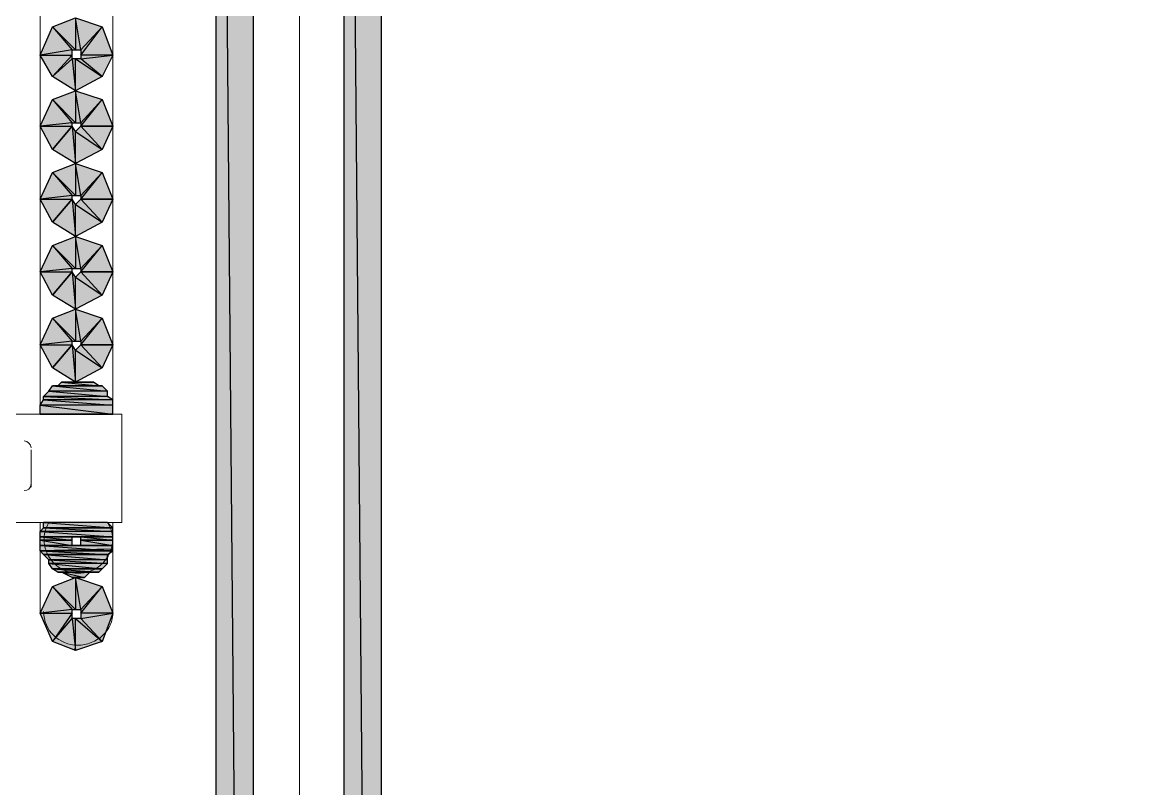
# Model space of a CAD drawing. Header units: millimetres. Extents: x 40 to 176, y -32 to 59.
# Drawn here: x 109.844 to 110.721, y -0.557 to 0.045 of the extents above; entities that cross this region are included whole.
import ezdxf

# ---------------------------------------------------------------- set-up
doc = ezdxf.new("R2010")
doc.units = ezdxf.units.MM
doc.layers.add('15 - Quadro de medição', color=6, linetype='Continuous')

msp = doc.modelspace()

# ---------------------------------------------------------------- hatches: boundary and pattern name
at = {"layer": '15 - Quadro de medição', "true_color": 0x000007}
h = msp.add_hatch(color=7, dxfattribs=at)
h.paths.add_polyline_path([(110.02542, 1.02481), (109.99609, 1.02481), (110.02542, -2.31903)])
h.paths.add_polyline_path([(109.99609, 1.02481), (110.02542, -2.31903), (109.99609, -2.31903)])
h = msp.add_hatch(color=7, dxfattribs=at)
h.paths.add_polyline_path([(110.12599, 1.02481), (110.09666, 1.02481), (110.12599, -2.31903)])
h.paths.add_polyline_path([(110.09666, 1.02481), (110.12599, -2.31903), (110.09666, -2.31903)])
h = msp.add_hatch(color=7, dxfattribs=at)
h.paths.add_polyline_path([(109.9067, 0.00238), (109.88994, 0.01635), (109.91508, 0.01914)])
h.paths.add_polyline_path([(109.88994, 0.01635), (109.91508, 0.01914), (109.88994, 0.01914)])
h.paths.add_polyline_path([(109.91508, 0.01914), (109.88994, 0.01914), (109.9067, 0.04149)])
h.paths.add_polyline_path([(109.88994, 0.01914), (109.9067, 0.04149), (109.88994, 0.02333)])
h.paths.add_polyline_path([(109.9067, 0.04149), (109.88994, 0.02333), (109.88575, 0.04847)])
h.paths.add_polyline_path([(109.88994, 0.02333), (109.88575, 0.04847), (109.88575, 0.02333)])
h.paths.add_polyline_path([(109.88575, 0.04847), (109.88575, 0.02333), (109.86759, 0.04149)])
h.paths.add_polyline_path([(109.88575, 0.02333), (109.86759, 0.04149), (109.88295, 0.02333)])
h.paths.add_polyline_path([(109.86759, 0.04149), (109.88295, 0.02333), (109.85781, 0.01914)])
h.paths.add_polyline_path([(109.88295, 0.02333), (109.85781, 0.01914), (109.88295, 0.01914)])
h.paths.add_polyline_path([(109.85781, 0.01914), (109.88295, 0.01914), (109.86759, 0.00238)])
h.paths.add_polyline_path([(109.88295, 0.01914), (109.86759, 0.00238), (109.88295, 0.01635)])
h.paths.add_polyline_path([(109.86759, 0.00238), (109.88295, 0.01635), (109.88575, -0.00879)])
h.paths.add_polyline_path([(109.88295, 0.01635), (109.88575, -0.00879), (109.88575, 0.01635)])
h.paths.add_polyline_path([(109.88575, -0.00879), (109.88575, 0.01635), (109.9067, 0.00238)])
h.paths.add_polyline_path([(109.88575, 0.01635), (109.9067, 0.00238), (109.88994, 0.01635)])
h = msp.add_hatch(color=7, dxfattribs=at)
h.paths.add_polyline_path([(109.91508, -0.03673), (109.88994, -0.03673), (109.9067, -0.01578)])
h.paths.add_polyline_path([(109.88994, -0.03673), (109.9067, -0.01578), (109.88994, -0.03393)])
h.paths.add_polyline_path([(109.9067, -0.01578), (109.88994, -0.03393), (109.88575, -0.00879)])
h.paths.add_polyline_path([(109.88994, -0.03393), (109.88575, -0.00879), (109.88575, -0.03393)])
h.paths.add_polyline_path([(109.88575, -0.00879), (109.88575, -0.03393), (109.86759, -0.01578)])
h.paths.add_polyline_path([(109.88575, -0.03393), (109.86759, -0.01578), (109.88295, -0.03393)])
h.paths.add_polyline_path([(109.86759, -0.01578), (109.88295, -0.03393), (109.85781, -0.03673)])
h.paths.add_polyline_path([(109.88295, -0.03393), (109.85781, -0.03673), (109.88295, -0.03673)])
h.paths.add_polyline_path([(109.85781, -0.03673), (109.88295, -0.03673), (109.86759, -0.05489)])
h = msp.add_hatch(color=7, dxfattribs=at)
h.paths.add_polyline_path([(109.86759, -0.05489), (109.88295, -0.03673), (109.88575, -0.06606)])
h.paths.add_polyline_path([(109.88295, -0.03673), (109.88575, -0.06606), (109.88575, -0.04092)])
h.paths.add_polyline_path([(109.88575, -0.06606), (109.88575, -0.04092), (109.9067, -0.05489)])
h.paths.add_polyline_path([(109.88575, -0.04092), (109.9067, -0.05489), (109.88994, -0.03673)])
h.paths.add_polyline_path([(109.9067, -0.05489), (109.88994, -0.03673), (109.91508, -0.03673)])
h = msp.add_hatch(color=7, dxfattribs=at)
h.paths.add_polyline_path([(109.91508, -0.09399), (109.88994, -0.09399), (109.9067, -0.07304)])
h.paths.add_polyline_path([(109.88994, -0.09399), (109.9067, -0.07304), (109.88994, -0.0912)])
h.paths.add_polyline_path([(109.9067, -0.07304), (109.88994, -0.0912), (109.88575, -0.06606)])
h.paths.add_polyline_path([(109.88994, -0.0912), (109.88575, -0.06606), (109.88575, -0.0912)])
h.paths.add_polyline_path([(109.88575, -0.06606), (109.88575, -0.0912), (109.86759, -0.07304)])
h.paths.add_polyline_path([(109.88575, -0.0912), (109.86759, -0.07304), (109.88295, -0.0912)])
h.paths.add_polyline_path([(109.86759, -0.07304), (109.88295, -0.0912), (109.85781, -0.09399)])
h.paths.add_polyline_path([(109.88295, -0.0912), (109.85781, -0.09399), (109.88295, -0.09399)])
h.paths.add_polyline_path([(109.85781, -0.09399), (109.88295, -0.09399), (109.86759, -0.11215)])
h = msp.add_hatch(color=7, dxfattribs=at)
h.paths.add_polyline_path([(109.86759, -0.11215), (109.88295, -0.09399), (109.88575, -0.12333)])
h.paths.add_polyline_path([(109.88295, -0.09399), (109.88575, -0.12333), (109.88575, -0.09819)])
h.paths.add_polyline_path([(109.88575, -0.12333), (109.88575, -0.09819), (109.9067, -0.11215)])
h.paths.add_polyline_path([(109.88575, -0.09819), (109.9067, -0.11215), (109.88994, -0.09399)])
h.paths.add_polyline_path([(109.9067, -0.11215), (109.88994, -0.09399), (109.91508, -0.09399)])
h = msp.add_hatch(color=7, dxfattribs=at)
h.paths.add_polyline_path([(109.91508, -0.15126), (109.88994, -0.15126), (109.9067, -0.13031)])
h.paths.add_polyline_path([(109.88994, -0.15126), (109.9067, -0.13031), (109.88994, -0.14847)])
h.paths.add_polyline_path([(109.9067, -0.13031), (109.88994, -0.14847), (109.88575, -0.12333)])
h.paths.add_polyline_path([(109.88994, -0.14847), (109.88575, -0.12333), (109.88575, -0.14847)])
h.paths.add_polyline_path([(109.88575, -0.12333), (109.88575, -0.14847), (109.86759, -0.13031)])
h.paths.add_polyline_path([(109.88575, -0.14847), (109.86759, -0.13031), (109.88295, -0.14847)])
h.paths.add_polyline_path([(109.86759, -0.13031), (109.88295, -0.14847), (109.85781, -0.15126)])
h.paths.add_polyline_path([(109.88295, -0.14847), (109.85781, -0.15126), (109.88295, -0.15126)])
h.paths.add_polyline_path([(109.85781, -0.15126), (109.88295, -0.15126), (109.86759, -0.16942)])
h = msp.add_hatch(color=7, dxfattribs=at)
h.paths.add_polyline_path([(109.86759, -0.16942), (109.88295, -0.15126), (109.88575, -0.18059)])
h.paths.add_polyline_path([(109.88295, -0.15126), (109.88575, -0.18059), (109.88575, -0.15545)])
h.paths.add_polyline_path([(109.88575, -0.18059), (109.88575, -0.15545), (109.9067, -0.16942)])
h.paths.add_polyline_path([(109.88575, -0.15545), (109.9067, -0.16942), (109.88994, -0.15126)])
h.paths.add_polyline_path([(109.9067, -0.16942), (109.88994, -0.15126), (109.91508, -0.15126)])
h = msp.add_hatch(color=7, dxfattribs=at)
h.paths.add_polyline_path([(109.91508, -0.20853), (109.88994, -0.20853), (109.9067, -0.18758)])
h.paths.add_polyline_path([(109.88994, -0.20853), (109.9067, -0.18758), (109.88994, -0.20574)])
h.paths.add_polyline_path([(109.9067, -0.18758), (109.88994, -0.20574), (109.88575, -0.18059)])
h.paths.add_polyline_path([(109.88994, -0.20574), (109.88575, -0.18059), (109.88575, -0.20574)])
h.paths.add_polyline_path([(109.88575, -0.18059), (109.88575, -0.20574), (109.86759, -0.18758)])
h.paths.add_polyline_path([(109.88575, -0.20574), (109.86759, -0.18758), (109.88295, -0.20574)])
h.paths.add_polyline_path([(109.86759, -0.18758), (109.88295, -0.20574), (109.85781, -0.20853)])
h.paths.add_polyline_path([(109.88295, -0.20574), (109.85781, -0.20853), (109.88295, -0.20853)])
h.paths.add_polyline_path([(109.85781, -0.20853), (109.88295, -0.20853), (109.86759, -0.22669)])
h = msp.add_hatch(color=7, dxfattribs=at)
h.paths.add_polyline_path([(109.86759, -0.22669), (109.88295, -0.20853), (109.88575, -0.23786)])
h.paths.add_polyline_path([(109.88295, -0.20853), (109.88575, -0.23786), (109.88575, -0.21272)])
h.paths.add_polyline_path([(109.88575, -0.23786), (109.88575, -0.21272), (109.9067, -0.22669)])
h.paths.add_polyline_path([(109.88575, -0.21272), (109.9067, -0.22669), (109.88994, -0.20853)])
h.paths.add_polyline_path([(109.9067, -0.22669), (109.88994, -0.20853), (109.91508, -0.20853)])
h = msp.add_hatch(color=7, dxfattribs=at)
h.paths.add_polyline_path([(109.91089, -0.24484), (109.86479, -0.24484), (109.91089, -0.24903)])
h.paths.add_polyline_path([(109.86479, -0.24484), (109.91089, -0.24903), (109.8606, -0.24903)])
h = msp.add_hatch(color=7, dxfattribs=at)
h.paths.add_polyline_path([(109.9067, -0.24065), (109.86759, -0.24065), (109.91089, -0.24484)])
h.paths.add_polyline_path([(109.86759, -0.24065), (109.91089, -0.24484), (109.86479, -0.24484)])
h = msp.add_hatch(color=7, dxfattribs=at)
h.paths.add_polyline_path([(109.89971, -0.23786), (109.87457, -0.23786), (109.9039, -0.24065)])
h.paths.add_polyline_path([(109.87457, -0.23786), (109.9039, -0.24065), (109.87178, -0.24065)])
h = msp.add_hatch(color=7, dxfattribs=at)
h.paths.add_polyline_path([(109.91508, -0.25183), (109.8606, -0.25183), (109.91508, -0.25602)])
h.paths.add_polyline_path([(109.8606, -0.25183), (109.91508, -0.25602), (109.85781, -0.25602)])
h = msp.add_hatch(color=7, dxfattribs=at)
h.paths.add_polyline_path([(109.91089, -0.24903), (109.8606, -0.24903), (109.91508, -0.25183)])
h.paths.add_polyline_path([(109.8606, -0.24903), (109.91508, -0.25183), (109.8606, -0.25183)])
h = msp.add_hatch(color=7, dxfattribs=at)
h.paths.add_polyline_path([(109.91508, -0.25602), (109.85781, -0.25602), (109.91508, -0.263)])
h.paths.add_polyline_path([(109.85781, -0.25602), (109.91508, -0.263), (109.85781, -0.263)])
h.paths.add_polyline_path([(109.91508, -0.263), (109.85781, -0.263)])
h.paths.add_polyline_path([(109.85781, -0.263), (109.91508, -0.263), (109.91368, -0.263)])
h = msp.add_hatch(color=7, dxfattribs=at)
h.paths.add_polyline_path([(109.91089, -0.3482), (109.8606, -0.3482), (109.91508, -0.3524)])
h.paths.add_polyline_path([(109.8606, -0.3482), (109.91508, -0.3524), (109.8606, -0.3524)])
h.paths.add_polyline_path([(109.91508, -0.3524), (109.8606, -0.3524)])
h.paths.add_polyline_path([(109.8606, -0.3524), (109.91508, -0.3524), (109.91368, -0.3524)])
h = msp.add_hatch(color=7, dxfattribs=at)
h.paths.add_polyline_path([(109.91508, -0.3524), (109.8606, -0.3524), (109.91508, -0.35519)])
h.paths.add_polyline_path([(109.8606, -0.3524), (109.91508, -0.35519), (109.85781, -0.35519)])
h = msp.add_hatch(color=7, dxfattribs=at)
h.paths.add_polyline_path([(109.91508, -0.35519), (109.85781, -0.35519), (109.91508, -0.35938)])
h.paths.add_polyline_path([(109.85781, -0.35519), (109.91508, -0.35938), (109.85781, -0.35938)])
h.paths.add_polyline_path([(109.91508, -0.35938), (109.85781, -0.35938)])
h.paths.add_polyline_path([(109.85781, -0.35938), (109.91508, -0.35938), (109.91368, -0.35938)])
h.paths.add_polyline_path([(109.91508, -0.35938), (109.91368, -0.35938), (109.88575, -0.35938)])
h.paths.add_polyline_path([(109.91508, -0.35938), (109.88575, -0.35938)])
h = msp.add_hatch(color=7, dxfattribs=at)
h.paths.add_polyline_path([(109.88295, -0.35938), (109.88156, -0.35938), (109.85781, -0.35938)])
h.paths.add_polyline_path([(109.88295, -0.35938), (109.85781, -0.35938), (109.88575, -0.35938)])
h = msp.add_hatch(color=7, dxfattribs=at)
h.paths.add_polyline_path([(109.85781, -0.35938), (109.88295, -0.35938), (109.88156, -0.35938)])
h.paths.add_polyline_path([(109.88295, -0.35938), (109.88156, -0.35938), (109.85781, -0.35938)])
h = msp.add_hatch(color=7, dxfattribs=at)
h.paths.add_polyline_path([(109.88295, -0.35938), (109.85781, -0.35938), (109.88295, -0.36217)])
h.paths.add_polyline_path([(109.85781, -0.35938), (109.88295, -0.36217), (109.85781, -0.36217)])
h = msp.add_hatch(color=7, dxfattribs=at)
h.paths.add_polyline_path([(109.88994, -0.35938), (109.91508, -0.35938), (109.91368, -0.35938)])
h.paths.add_polyline_path([(109.91508, -0.35938), (109.91368, -0.35938), (109.88994, -0.35938)])
h = msp.add_hatch(color=7, dxfattribs=at)
h.paths.add_polyline_path([(109.88994, -0.35938), (109.91508, -0.35938), (109.91368, -0.35938)])
h.paths.add_polyline_path([(109.91508, -0.35938), (109.91368, -0.35938), (109.88994, -0.35938)])
h = msp.add_hatch(color=7, dxfattribs=at)
h.paths.add_polyline_path([(109.88994, -0.35938), (109.91508, -0.35938), (109.91368, -0.35938)])
h.paths.add_polyline_path([(109.91508, -0.35938), (109.91368, -0.35938), (109.88994, -0.35938)])
h = msp.add_hatch(color=7, dxfattribs=at)
h.paths.add_polyline_path([(109.91508, -0.35938), (109.88994, -0.35938), (109.91508, -0.36217)])
h.paths.add_polyline_path([(109.88994, -0.35938), (109.91508, -0.36217), (109.88994, -0.36217)])
h = msp.add_hatch(color=7, dxfattribs=at)
h.paths.add_polyline_path([(109.85781, -0.36217), (109.88295, -0.36217), (109.88156, -0.36217)])
h.paths.add_polyline_path([(109.88295, -0.36217), (109.88156, -0.36217), (109.85781, -0.36217)])
h = msp.add_hatch(color=7, dxfattribs=at)
h.paths.add_polyline_path([(109.85781, -0.36217), (109.88295, -0.36217), (109.88156, -0.36217)])
h.paths.add_polyline_path([(109.88295, -0.36217), (109.88156, -0.36217), (109.85781, -0.36217)])
h = msp.add_hatch(color=7, dxfattribs=at)
h.paths.add_polyline_path([(109.85781, -0.36217), (109.88295, -0.36217), (109.88156, -0.36217)])
h.paths.add_polyline_path([(109.88295, -0.36217), (109.88156, -0.36217), (109.85781, -0.36217)])
h = msp.add_hatch(color=7, dxfattribs=at)
h.paths.add_polyline_path([(109.85781, -0.36217), (109.88295, -0.36217), (109.88156, -0.36217)])
h.paths.add_polyline_path([(109.88295, -0.36217), (109.88156, -0.36217), (109.85781, -0.36217)])
h.paths.add_polyline_path([(109.88295, -0.36217), (109.85781, -0.36217)])
h.paths.add_polyline_path([(109.85781, -0.36217), (109.88295, -0.36217), (109.88156, -0.36217)])
h = msp.add_hatch(color=7, dxfattribs=at)
h.paths.add_polyline_path([(109.85781, -0.36217), (109.88295, -0.36217), (109.88156, -0.36217)])
h.paths.add_polyline_path([(109.88295, -0.36217), (109.88156, -0.36217), (109.85781, -0.36217)])
h = msp.add_hatch(color=7, dxfattribs=at)
h.paths.add_polyline_path([(109.88295, -0.36217), (109.85781, -0.36217), (109.88295, -0.36636)])
h.paths.add_polyline_path([(109.85781, -0.36217), (109.88295, -0.36636), (109.85781, -0.36636)])
h = msp.add_hatch(color=7, dxfattribs=at)
h.paths.add_polyline_path([(109.88575, -0.36636), (109.85781, -0.36636)])
h.paths.add_polyline_path([(109.88575, -0.36636), (109.85781, -0.36636), (109.88295, -0.36636)])
h = msp.add_hatch(color=7, dxfattribs=at)
h.paths.add_polyline_path([(109.91508, -0.36636), (109.85781, -0.36636), (109.91508, -0.37055)])
h.paths.add_polyline_path([(109.85781, -0.36636), (109.91508, -0.37055), (109.85781, -0.37055)])
h.paths.add_polyline_path([(109.91508, -0.37055), (109.85781, -0.37055)])
h.paths.add_polyline_path([(109.85781, -0.37055), (109.91508, -0.37055), (109.91368, -0.36916)])
h = msp.add_hatch(color=7, dxfattribs=at)
h.paths.add_polyline_path([(109.88575, -0.36636), (109.91508, -0.36636), (109.91368, -0.36636)])
h.paths.add_polyline_path([(109.91508, -0.36636), (109.91368, -0.36636), (109.88575, -0.36636)])
h = msp.add_hatch(color=7, dxfattribs=at)
h.paths.add_polyline_path([(109.88994, -0.36217), (109.91508, -0.36217), (109.91368, -0.36217)])
h.paths.add_polyline_path([(109.91508, -0.36217), (109.91368, -0.36217), (109.88994, -0.36217)])
h.paths.add_polyline_path([(109.91508, -0.36217), (109.88994, -0.36217)])
h.paths.add_polyline_path([(109.88994, -0.36217), (109.91508, -0.36217), (109.91368, -0.36217)])
h = msp.add_hatch(color=7, dxfattribs=at)
h.paths.add_polyline_path([(109.88994, -0.36217), (109.91508, -0.36217), (109.91368, -0.36217)])
h.paths.add_polyline_path([(109.91508, -0.36217), (109.91368, -0.36217), (109.88994, -0.36217)])
h = msp.add_hatch(color=7, dxfattribs=at)
h.paths.add_polyline_path([(109.88994, -0.36217), (109.91508, -0.36217), (109.91368, -0.36217)])
h.paths.add_polyline_path([(109.91508, -0.36217), (109.91368, -0.36217), (109.88994, -0.36217)])
h = msp.add_hatch(color=7, dxfattribs=at)
h.paths.add_polyline_path([(109.88994, -0.36217), (109.91508, -0.36217), (109.91368, -0.36217)])
h.paths.add_polyline_path([(109.91508, -0.36217), (109.91368, -0.36217), (109.88994, -0.36217)])
h.paths.add_polyline_path([(109.91508, -0.36217), (109.88994, -0.36217)])
h.paths.add_polyline_path([(109.88994, -0.36217), (109.91508, -0.36217), (109.91368, -0.36217)])
h = msp.add_hatch(color=7, dxfattribs=at)
h.paths.add_polyline_path([(109.88994, -0.36217), (109.91508, -0.36217), (109.91368, -0.36217)])
h.paths.add_polyline_path([(109.91508, -0.36217), (109.91368, -0.36217), (109.88994, -0.36217)])
h = msp.add_hatch(color=7, dxfattribs=at)
h.paths.add_polyline_path([(109.91508, -0.36217), (109.88994, -0.36217), (109.91508, -0.36636)])
h.paths.add_polyline_path([(109.88994, -0.36217), (109.91508, -0.36636), (109.88994, -0.36636)])
h = msp.add_hatch(color=7, dxfattribs=at)
h.paths.add_polyline_path([(109.88994, -0.36636), (109.91508, -0.36636), (109.91368, -0.36636)])
h.paths.add_polyline_path([(109.91508, -0.36636), (109.91368, -0.36636), (109.88994, -0.36636)])
h = msp.add_hatch(color=7, dxfattribs=at)
h.paths.add_polyline_path([(109.88994, -0.36636), (109.91508, -0.36636), (109.91368, -0.36636)])
h.paths.add_polyline_path([(109.91508, -0.36636), (109.91368, -0.36636), (109.88994, -0.36636)])
h = msp.add_hatch(color=7, dxfattribs=at)
h.paths.add_polyline_path([(109.91508, -0.37055), (109.85781, -0.37055), (109.91089, -0.37335)])
h.paths.add_polyline_path([(109.85781, -0.37055), (109.91089, -0.37335), (109.8606, -0.37335)])
h.paths.add_polyline_path([(109.91089, -0.37335), (109.8606, -0.37335)])
h.paths.add_polyline_path([(109.8606, -0.37335), (109.91089, -0.37335)])
h = msp.add_hatch(color=7, dxfattribs=at)
h.paths.add_polyline_path([(109.91089, -0.37335), (109.8606, -0.37335), (109.91089, -0.37754)])
h.paths.add_polyline_path([(109.8606, -0.37335), (109.91089, -0.37754), (109.86479, -0.37754)])
h = msp.add_hatch(color=7, dxfattribs=at)
h.paths.add_polyline_path([(109.91089, -0.37754), (109.86479, -0.37754), (109.91089, -0.38033)])
h.paths.add_polyline_path([(109.86479, -0.37754), (109.91089, -0.38033), (109.86479, -0.38033)])
h = msp.add_hatch(color=7, dxfattribs=at)
h.paths.add_polyline_path([(109.91089, -0.38033), (109.86479, -0.38033), (109.9067, -0.38452)])
h.paths.add_polyline_path([(109.86479, -0.38033), (109.9067, -0.38452), (109.86759, -0.38452)])
h.paths.add_polyline_path([(109.9067, -0.38452), (109.86759, -0.38452)])
h.paths.add_polyline_path([(109.86759, -0.38452), (109.9067, -0.38452)])
h = msp.add_hatch(color=7, dxfattribs=at)
h.paths.add_polyline_path([(109.9067, -0.38452), (109.86759, -0.38452), (109.9039, -0.38731)])
h.paths.add_polyline_path([(109.86759, -0.38452), (109.9039, -0.38731), (109.87178, -0.38731)])
h = msp.add_hatch(color=7, dxfattribs=at)
h.paths.add_polyline_path([(109.9067, -0.44179), (109.88994, -0.42363), (109.91508, -0.41944)])
h.paths.add_polyline_path([(109.88994, -0.42363), (109.91508, -0.41944), (109.88994, -0.41944)])
h.paths.add_polyline_path([(109.91508, -0.41944), (109.88994, -0.41944), (109.9067, -0.39849)])
h.paths.add_polyline_path([(109.88994, -0.41944), (109.9067, -0.39849), (109.88994, -0.41665)])
h.paths.add_polyline_path([(109.9067, -0.39849), (109.88994, -0.41665), (109.88575, -0.3915)])
h.paths.add_polyline_path([(109.88994, -0.41665), (109.88575, -0.3915), (109.88575, -0.41665)])
h.paths.add_polyline_path([(109.88575, -0.3915), (109.88575, -0.41665), (109.86759, -0.39849)])
h.paths.add_polyline_path([(109.88575, -0.41665), (109.86759, -0.39849), (109.88295, -0.41665)])
h.paths.add_polyline_path([(109.86759, -0.39849), (109.88295, -0.41665), (109.85781, -0.41944)])
h.paths.add_polyline_path([(109.88295, -0.41665), (109.85781, -0.41944), (109.88295, -0.41944)])
h.paths.add_polyline_path([(109.85781, -0.41944), (109.88295, -0.41944), (109.86759, -0.44179)])
h.paths.add_polyline_path([(109.88295, -0.41944), (109.86759, -0.44179), (109.88295, -0.42363)])
h.paths.add_polyline_path([(109.86759, -0.44179), (109.88295, -0.42363), (109.88575, -0.44877)])
h.paths.add_polyline_path([(109.88295, -0.42363), (109.88575, -0.44877), (109.88575, -0.42363)])
h.paths.add_polyline_path([(109.88575, -0.44877), (109.88575, -0.42363), (109.9067, -0.44179)])
h.paths.add_polyline_path([(109.88575, -0.42363), (109.9067, -0.44179), (109.88994, -0.42363)])
h = msp.add_hatch(color=7, dxfattribs=at)
h.paths.add_polyline_path([(109.89971, -0.38731), (109.87178, -0.38731)])
h.paths.add_polyline_path([(109.89971, -0.38731), (109.87178, -0.38731), (109.9039, -0.38731)])
h = msp.add_hatch(color=7, dxfattribs=at)
h.paths.add_polyline_path([(109.89971, -0.38731), (109.87178, -0.38731), (109.89692, -0.38731)])
h.paths.add_polyline_path([(109.87178, -0.38731), (109.89692, -0.38731), (109.87457, -0.38731)])
h.paths.add_polyline_path([(109.89692, -0.38731), (109.87457, -0.38731)])
h.paths.add_polyline_path([(109.87457, -0.38731), (109.89692, -0.38731)])
h = msp.add_hatch(color=7, dxfattribs=at)
h.paths.add_polyline_path([(109.89692, -0.38731), (109.87457, -0.38731), (109.89273, -0.3915)])
h.paths.add_polyline_path([(109.87457, -0.38731), (109.89273, -0.3915), (109.88295, -0.3915)])
h.paths.add_polyline_path([(109.89273, -0.3915), (109.88295, -0.3915), (109.88575, -0.3915)])

# ---------------------------------------------------------------- linework, layer by layer
at = {"layer": '15 - Quadro de medição', "color": 7, "linetype": 'Continuous', "lineweight": 20, "true_color": 0x000007}
for points in [[(108.20824, 1.38517), (110.06174, 1.38517), (110.06174, -2.31903), (108.20824, -2.31903)], [(110.06174, 1.38517), (111.91384, 1.38517), (111.91384, -2.31903), (110.06174, -2.31903)]]:
    msp.add_lwpolyline(points, close=True, dxfattribs=at)
for points in [[(108.28087, 1.24689), (109.99609, 1.24689), (109.99609, -2.31903), (108.27389, -2.31903), (108.27249, -2.31763), (108.20824, -2.31903)], [(110.06174, 1.16029), (110.06174, -2.31903), (108.20824, -2.31903), (108.20824, 1.16029)], [(109.99609, -2.31903), (110.02542, -2.31903), (110.02542, 1.02481)], [(110.12599, -2.31903), (110.09666, -2.31903), (110.09666, 1.02481)], [(109.85781, 0.64489), (109.85781, -0.263), (109.85781, -0.263)], [(109.91508, -0.263), (109.91508, 0.64489), (109.91508, 0.64489)], [(109.70696, -0.263), (109.92206, -0.263), (109.92206, -0.3482), (109.70696, -0.3482)], [(109.85083, -0.32027), (109.85083, -0.29094), (109.85083, -0.29094)], [(109.85781, -0.3482), (109.85781, -0.41944), (109.85781, -0.41944)], [(109.91508, -0.41944), (109.91508, -0.3482), (109.91508, -0.3482)], [(109.88575, -0.44877), (109.88435, -0.44737), (109.88435, -0.44737)]]:
    msp.add_lwpolyline(points, dxfattribs=at)
at = {"layer": '15 - Quadro de medição', "color": 7, "linetype": 'Continuous', "lineweight": -2, "true_color": 0x000007}
for points in [[(110.02542, 1.02481), (109.99609, 1.02481), (110.02542, -2.31903)], [(109.99609, 1.02481), (110.02542, -2.31903), (109.99609, -2.31903)], [(110.12599, 1.02481), (110.09666, 1.02481), (110.12599, -2.31903)], [(110.09666, 1.02481), (110.12599, -2.31903), (110.09666, -2.31903)], [(109.88575, 0.04847), (109.88575, 0.02333), (109.86759, 0.04149)], [(109.9067, 0.04149), (109.88994, 0.02333), (109.88575, 0.04847)], [(109.88994, 0.02333), (109.88575, 0.04847), (109.88575, 0.02333)], [(109.86759, 0.04149), (109.88295, 0.02333), (109.85781, 0.01914)], [(109.88575, 0.02333), (109.86759, 0.04149), (109.88295, 0.02333)], [(109.91508, 0.01914), (109.88994, 0.01914), (109.9067, 0.04149)], [(109.88994, 0.01914), (109.9067, 0.04149), (109.88994, 0.02333)], [(109.88295, 0.02333), (109.85781, 0.01914), (109.88295, 0.01914)], [(109.85781, 0.01914), (109.88295, 0.01914), (109.86759, 0.00238)], [(109.88295, 0.01914), (109.86759, 0.00238), (109.88295, 0.01635)], [(109.9067, 0.00238), (109.88994, 0.01635), (109.91508, 0.01914)], [(109.88994, 0.01635), (109.91508, 0.01914), (109.88994, 0.01914)], [(109.86759, 0.00238), (109.88295, 0.01635), (109.88575, -0.00879)], [(109.88295, 0.01635), (109.88575, -0.00879), (109.88575, 0.01635)], [(109.88575, -0.00879), (109.88575, 0.01635), (109.9067, 0.00238)], [(109.88575, 0.01635), (109.9067, 0.00238), (109.88994, 0.01635)], [(109.86759, -0.01578), (109.88295, -0.03393), (109.85781, -0.03673)], [(109.88575, -0.00879), (109.88575, -0.03393), (109.86759, -0.01578)], [(109.88575, -0.03393), (109.86759, -0.01578), (109.88295, -0.03393)], [(109.9067, -0.01578), (109.88994, -0.03393), (109.88575, -0.00879)], [(109.88994, -0.03393), (109.88575, -0.00879), (109.88575, -0.03393)], [(109.91508, -0.03673), (109.88994, -0.03673), (109.9067, -0.01578)], [(109.88994, -0.03673), (109.9067, -0.01578), (109.88994, -0.03393)], [(109.88295, -0.03393), (109.85781, -0.03673), (109.88295, -0.03673)], [(109.85781, -0.03673), (109.88295, -0.03673), (109.86759, -0.05489)], [(109.86759, -0.05489), (109.88295, -0.03673), (109.88575, -0.06606)], [(109.88295, -0.03673), (109.88575, -0.06606), (109.88575, -0.04092)], [(109.88575, -0.04092), (109.9067, -0.05489), (109.88994, -0.03673)], [(109.88575, -0.06606), (109.88575, -0.04092), (109.9067, -0.05489)], [(109.9067, -0.05489), (109.88994, -0.03673), (109.91508, -0.03673)], [(109.88575, -0.06606), (109.88575, -0.0912), (109.86759, -0.07304)], [(109.9067, -0.07304), (109.88994, -0.0912), (109.88575, -0.06606)], [(109.88994, -0.0912), (109.88575, -0.06606), (109.88575, -0.0912)], [(109.86759, -0.07304), (109.88295, -0.0912), (109.85781, -0.09399)], [(109.88575, -0.0912), (109.86759, -0.07304), (109.88295, -0.0912)], [(109.91508, -0.09399), (109.88994, -0.09399), (109.9067, -0.07304)], [(109.88994, -0.09399), (109.9067, -0.07304), (109.88994, -0.0912)], [(109.88295, -0.0912), (109.85781, -0.09399), (109.88295, -0.09399)], [(109.85781, -0.09399), (109.88295, -0.09399), (109.86759, -0.11215)], [(109.86759, -0.11215), (109.88295, -0.09399), (109.88575, -0.12333)], [(109.88295, -0.09399), (109.88575, -0.12333), (109.88575, -0.09819)], [(109.88575, -0.09819), (109.9067, -0.11215), (109.88994, -0.09399)], [(109.9067, -0.11215), (109.88994, -0.09399), (109.91508, -0.09399)], [(109.88575, -0.12333), (109.88575, -0.09819), (109.9067, -0.11215)], [(109.86759, -0.13031), (109.88295, -0.14847), (109.85781, -0.15126)], [(109.88575, -0.12333), (109.88575, -0.14847), (109.86759, -0.13031)], [(109.88575, -0.14847), (109.86759, -0.13031), (109.88295, -0.14847)], [(109.9067, -0.13031), (109.88994, -0.14847), (109.88575, -0.12333)], [(109.88994, -0.14847), (109.88575, -0.12333), (109.88575, -0.14847)], [(109.91508, -0.15126), (109.88994, -0.15126), (109.9067, -0.13031)], [(109.88994, -0.15126), (109.9067, -0.13031), (109.88994, -0.14847)], [(109.88295, -0.14847), (109.85781, -0.15126), (109.88295, -0.15126)], [(109.85781, -0.15126), (109.88295, -0.15126), (109.86759, -0.16942)], [(109.86759, -0.16942), (109.88295, -0.15126), (109.88575, -0.18059)], [(109.88295, -0.15126), (109.88575, -0.18059), (109.88575, -0.15545)], [(109.88575, -0.15545), (109.9067, -0.16942), (109.88994, -0.15126)], [(109.88575, -0.18059), (109.88575, -0.15545), (109.9067, -0.16942)], [(109.9067, -0.16942), (109.88994, -0.15126), (109.91508, -0.15126)], [(109.88575, -0.18059), (109.88575, -0.20574), (109.86759, -0.18758)], [(109.9067, -0.18758), (109.88994, -0.20574), (109.88575, -0.18059)], [(109.88994, -0.20574), (109.88575, -0.18059), (109.88575, -0.20574)], [(109.86759, -0.18758), (109.88295, -0.20574), (109.85781, -0.20853)], [(109.88575, -0.20574), (109.86759, -0.18758), (109.88295, -0.20574)], [(109.91508, -0.20853), (109.88994, -0.20853), (109.9067, -0.18758)], [(109.88994, -0.20853), (109.9067, -0.18758), (109.88994, -0.20574)], [(109.88295, -0.20574), (109.85781, -0.20853), (109.88295, -0.20853)], [(109.85781, -0.20853), (109.88295, -0.20853), (109.86759, -0.22669)], [(109.86759, -0.22669), (109.88295, -0.20853), (109.88575, -0.23786)], [(109.88295, -0.20853), (109.88575, -0.23786), (109.88575, -0.21272)], [(109.88575, -0.21272), (109.9067, -0.22669), (109.88994, -0.20853)], [(109.9067, -0.22669), (109.88994, -0.20853), (109.91508, -0.20853)], [(109.88575, -0.23786), (109.88575, -0.21272), (109.9067, -0.22669)], [(109.86479, -0.24484), (109.91089, -0.24903), (109.8606, -0.24903)], [(109.86759, -0.24065), (109.91089, -0.24484), (109.86479, -0.24484)], [(109.91089, -0.24484), (109.86479, -0.24484), (109.91089, -0.24903)], [(109.87178, -0.24065), (109.9067, -0.24065), (109.86759, -0.24065)], [(109.9067, -0.24065), (109.86759, -0.24065), (109.91089, -0.24484)], [(109.87457, -0.23786), (109.9039, -0.24065), (109.87178, -0.24065)], [(109.9039, -0.24065), (109.87178, -0.24065), (109.9067, -0.24065)], [(109.87876, -0.23786), (109.89971, -0.23786), (109.87457, -0.23786)], [(109.89971, -0.23786), (109.87457, -0.23786), (109.9039, -0.24065)], [(109.88295, -0.23786), (109.89273, -0.23786), (109.87876, -0.23786)], [(109.89273, -0.23786), (109.87876, -0.23786), (109.89971, -0.23786)], [(109.88994, -0.23786), (109.88295, -0.23786), (109.89273, -0.23786)], [(109.8606, -0.25183), (109.91508, -0.25602), (109.85781, -0.25602)], [(109.91089, -0.24903), (109.8606, -0.24903), (109.91508, -0.25183)], [(109.8606, -0.24903), (109.91508, -0.25183), (109.8606, -0.25183)], [(109.91508, -0.25183), (109.8606, -0.25183), (109.91508, -0.25602)], [(109.91508, -0.25602), (109.85781, -0.25602), (109.91508, -0.263)], [(109.85781, -0.25602), (109.91508, -0.263), (109.85781, -0.263)], [(109.91508, -0.263), (109.85781, -0.263)], [(109.85781, -0.263), (109.91508, -0.263), (109.91368, -0.263)], [(109.91089, -0.3482), (109.8606, -0.3482), (109.91508, -0.3524)], [(109.8606, -0.3482), (109.91508, -0.3524), (109.8606, -0.3524)], [(109.8606, -0.3524), (109.91508, -0.35519), (109.85781, -0.35519)], [(109.91508, -0.35519), (109.85781, -0.35519), (109.91508, -0.35938)], [(109.85781, -0.35519), (109.91508, -0.35938), (109.85781, -0.35938)], [(109.91508, -0.35938), (109.85781, -0.35938)], [(109.85781, -0.35938), (109.91508, -0.35938), (109.91368, -0.35938)], [(109.85781, -0.35938), (109.88575, -0.35938), (109.88575, -0.35938)], [(109.88575, -0.35938), (109.88575, -0.35938), (109.85781, -0.35938)], [(109.85781, -0.35938), (109.88575, -0.35938), (109.88575, -0.35938)], [(109.88575, -0.35938), (109.88575, -0.35938), (109.85781, -0.35938)], [(109.85781, -0.35938), (109.88575, -0.35938), (109.88575, -0.35938)], [(109.88575, -0.35938), (109.88575, -0.35938), (109.85781, -0.35938)], [(109.88295, -0.35938), (109.88156, -0.35938), (109.85781, -0.35938)], [(109.88295, -0.35938), (109.85781, -0.35938), (109.88575, -0.35938)], [(109.85781, -0.35938), (109.88295, -0.35938), (109.88156, -0.35938)], [(109.88295, -0.35938), (109.88156, -0.35938), (109.85781, -0.35938)], [(109.88295, -0.35938), (109.85781, -0.35938), (109.88295, -0.36217)], [(109.85781, -0.35938), (109.88295, -0.36217), (109.85781, -0.36217)], [(109.91508, -0.3524), (109.8606, -0.3524)], [(109.8606, -0.3524), (109.91508, -0.3524), (109.91368, -0.3524)], [(109.91508, -0.3524), (109.8606, -0.3524), (109.91508, -0.35519)], [(109.91508, -0.35938), (109.91368, -0.35938), (109.88575, -0.35938)], [(109.91508, -0.35938), (109.88575, -0.35938)], [(109.91508, -0.35938), (109.88575, -0.35938)], [(109.88575, -0.35938), (109.91508, -0.35938), (109.88994, -0.35938)], [(109.88994, -0.35938), (109.91508, -0.35938), (109.91368, -0.35938)], [(109.91508, -0.35938), (109.91368, -0.35938), (109.88994, -0.35938)], [(109.88994, -0.35938), (109.91508, -0.35938), (109.91368, -0.35938)], [(109.91508, -0.35938), (109.91368, -0.35938), (109.88994, -0.35938)], [(109.88994, -0.35938), (109.91508, -0.35938), (109.91368, -0.35938)], [(109.91508, -0.35938), (109.91368, -0.35938), (109.88994, -0.35938)], [(109.91508, -0.35938), (109.88994, -0.35938), (109.91508, -0.36217)], [(109.88994, -0.35938), (109.91508, -0.36217), (109.88994, -0.36217)], [(109.85781, -0.36217), (109.88295, -0.36217), (109.88156, -0.36217)], [(109.88295, -0.36217), (109.88156, -0.36217), (109.85781, -0.36217)], [(109.85781, -0.36217), (109.88295, -0.36217), (109.88156, -0.36217)], [(109.88295, -0.36217), (109.88156, -0.36217), (109.85781, -0.36217)], [(109.85781, -0.36217), (109.88295, -0.36217), (109.88156, -0.36217)], [(109.88295, -0.36217), (109.88156, -0.36217), (109.85781, -0.36217)], [(109.85781, -0.36217), (109.88295, -0.36217), (109.88156, -0.36217)], [(109.88295, -0.36217), (109.88156, -0.36217), (109.85781, -0.36217)], [(109.88295, -0.36217), (109.85781, -0.36217)], [(109.85781, -0.36217), (109.88295, -0.36217), (109.88156, -0.36217)], [(109.85781, -0.36217), (109.88295, -0.36217), (109.88156, -0.36217)], [(109.88295, -0.36217), (109.88156, -0.36217), (109.85781, -0.36217)], [(109.88295, -0.36217), (109.85781, -0.36217), (109.88295, -0.36636)], [(109.85781, -0.36217), (109.88295, -0.36636), (109.85781, -0.36636)], [(109.88575, -0.36636), (109.88575, -0.36636), (109.85781, -0.36636)], [(109.88575, -0.36636), (109.85781, -0.36636), (109.88295, -0.36636)], [(109.85781, -0.36636), (109.88575, -0.36636), (109.88575, -0.36636)], [(109.88575, -0.36636), (109.88575, -0.36636), (109.85781, -0.36636)], [(109.85781, -0.36636), (109.88575, -0.36636), (109.88575, -0.36636)], [(109.88575, -0.36636), (109.88575, -0.36636), (109.85781, -0.36636)], [(109.85781, -0.36636), (109.88575, -0.36636), (109.88575, -0.36636)], [(109.88575, -0.36636), (109.88575, -0.36636), (109.85781, -0.36636)], [(109.91508, -0.36636), (109.85781, -0.36636), (109.91508, -0.37055)], [(109.85781, -0.36636), (109.91508, -0.37055), (109.85781, -0.37055)], [(109.88994, -0.36636), (109.91508, -0.36636), (109.88575, -0.36636)], [(109.88575, -0.36636), (109.91508, -0.36636), (109.91368, -0.36636)], [(109.91508, -0.36636), (109.91368, -0.36636), (109.88575, -0.36636)], [(109.88994, -0.36217), (109.91508, -0.36217), (109.91368, -0.36217)], [(109.91508, -0.36217), (109.91368, -0.36217), (109.88994, -0.36217)], [(109.91508, -0.36217), (109.88994, -0.36217)], [(109.88994, -0.36217), (109.91508, -0.36217), (109.91368, -0.36217)], [(109.88994, -0.36217), (109.91508, -0.36217), (109.91368, -0.36217)], [(109.91508, -0.36217), (109.91368, -0.36217), (109.88994, -0.36217)], [(109.88994, -0.36217), (109.91508, -0.36217), (109.91368, -0.36217)], [(109.91508, -0.36217), (109.91368, -0.36217), (109.88994, -0.36217)], [(109.88994, -0.36217), (109.91508, -0.36217), (109.91368, -0.36217)], [(109.91508, -0.36217), (109.91368, -0.36217), (109.88994, -0.36217)], [(109.91508, -0.36217), (109.88994, -0.36217)], [(109.88994, -0.36217), (109.91508, -0.36217), (109.91368, -0.36217)], [(109.88994, -0.36217), (109.91508, -0.36217), (109.91368, -0.36217)], [(109.91508, -0.36217), (109.91368, -0.36217), (109.88994, -0.36217)], [(109.91508, -0.36217), (109.88994, -0.36217), (109.91508, -0.36636)], [(109.88994, -0.36217), (109.91508, -0.36636), (109.88994, -0.36636)], [(109.88994, -0.36636), (109.91508, -0.36636), (109.91368, -0.36636)], [(109.91508, -0.36636), (109.91368, -0.36636), (109.88994, -0.36636)], [(109.88994, -0.36636), (109.91508, -0.36636), (109.91368, -0.36636)], [(109.91508, -0.36636), (109.91368, -0.36636), (109.88994, -0.36636)], [(109.91508, -0.36636), (109.88994, -0.36636)], [(109.85781, -0.37055), (109.91508, -0.37055), (109.91368, -0.36916)], [(109.91508, -0.37055), (109.85781, -0.37055)], [(109.91508, -0.37055), (109.85781, -0.37055), (109.91089, -0.37335)], [(109.85781, -0.37055), (109.91089, -0.37335), (109.8606, -0.37335)], [(109.91089, -0.37335), (109.8606, -0.37335)], [(109.8606, -0.37335), (109.91089, -0.37335), (109.91089, -0.37335)], [(109.91089, -0.37335), (109.8606, -0.37335), (109.91089, -0.37754)], [(109.8606, -0.37335), (109.91089, -0.37754), (109.86479, -0.37754)], [(109.91089, -0.37754), (109.86479, -0.37754), (109.91089, -0.38033)], [(109.86479, -0.37754), (109.91089, -0.38033), (109.86479, -0.38033)], [(109.91089, -0.38033), (109.86479, -0.38033), (109.9067, -0.38452)], [(109.86479, -0.38033), (109.9067, -0.38452), (109.86759, -0.38452)], [(109.9067, -0.38452), (109.86759, -0.38452)], [(109.86759, -0.38452), (109.9067, -0.38452), (109.9067, -0.38452)], [(109.9067, -0.38452), (109.86759, -0.38452), (109.9039, -0.38731)], [(109.86759, -0.38452), (109.9039, -0.38731), (109.87178, -0.38731)], [(109.88575, -0.3915), (109.88575, -0.41665), (109.86759, -0.39849)], [(109.89971, -0.38731), (109.89971, -0.38731), (109.87178, -0.38731)], [(109.89971, -0.38731), (109.87178, -0.38731), (109.9039, -0.38731)], [(109.89971, -0.38731), (109.87178, -0.38731), (109.89692, -0.38731)], [(109.87178, -0.38731), (109.89692, -0.38731), (109.87457, -0.38731)], [(109.89692, -0.38731), (109.87457, -0.38731)], [(109.87457, -0.38731), (109.89692, -0.38731), (109.89692, -0.38731)], [(109.89692, -0.38731), (109.87457, -0.38731), (109.89273, -0.3915)], [(109.87457, -0.38731), (109.89273, -0.3915), (109.88295, -0.3915)], [(109.89273, -0.3915), (109.88295, -0.3915), (109.88575, -0.3915)], [(109.88295, -0.3915), (109.89273, -0.3915), (109.89273, -0.3915)], [(109.89273, -0.3915), (109.89273, -0.3915), (109.88295, -0.3915)], [(109.9067, -0.39849), (109.88994, -0.41665), (109.88575, -0.3915)], [(109.88994, -0.41665), (109.88575, -0.3915), (109.88575, -0.41665)], [(109.86759, -0.39849), (109.88295, -0.41665), (109.85781, -0.41944)], [(109.88575, -0.41665), (109.86759, -0.39849), (109.88295, -0.41665)], [(109.91508, -0.41944), (109.88994, -0.41944), (109.9067, -0.39849)], [(109.88994, -0.41944), (109.9067, -0.39849), (109.88994, -0.41665)], [(109.88295, -0.41665), (109.85781, -0.41944), (109.88295, -0.41944)], [(109.85781, -0.41944), (109.88295, -0.41944), (109.86759, -0.44179)], [(109.88295, -0.41944), (109.86759, -0.44179), (109.88295, -0.42363)], [(109.9067, -0.44179), (109.88994, -0.42363), (109.91508, -0.41944)], [(109.88994, -0.42363), (109.91508, -0.41944), (109.88994, -0.41944)], [(109.86759, -0.44179), (109.88295, -0.42363), (109.88575, -0.44877)], [(109.88295, -0.42363), (109.88575, -0.44877), (109.88575, -0.42363)], [(109.88575, -0.44877), (109.88575, -0.42363), (109.9067, -0.44179)], [(109.88575, -0.42363), (109.9067, -0.44179), (109.88994, -0.42363)]]:
    msp.add_lwpolyline(points, close=True, dxfattribs=at)
at = {"layer": '15 - Quadro de medição', "color": 7, "linetype": 'Continuous', "lineweight": 20, "true_color": 0x000007}
for points in [[(109.85083, -0.28954), (109.85083, -0.28675), (109.84803, -0.28395), (109.84524, -0.28395)], [(109.84524, -0.32306), (109.84803, -0.32306), (109.85083, -0.32167), (109.85083, -0.31748)], [(109.8606, -0.41804), (109.8606, -0.43341), (109.87317, -0.44458), (109.88714, -0.44458)], [(109.88714, -0.44458), (109.90251, -0.44458), (109.91508, -0.43341), (109.91508, -0.41804)]]:
    msp.add_open_spline(points, degree=3, dxfattribs=at)
msp.add_open_spline([(109.86479, -0.3482), (109.85781, -0.35938), (109.8606, -0.37335), (109.87038, -0.38173), (109.87038, -0.38173), (109.88016, -0.39011), (109.89552, -0.39011), (109.9053, -0.38173), (109.9053, -0.38173), (109.91508, -0.37335), (109.91787, -0.35938), (109.91089, -0.3482)], degree=3, knots=[0, 0, 0, 0, 0.083333, 0.083333, 0.083333, 0.083334, 0.166667, 0.166667, 0.166667, 0.166668, 1, 1, 1, 1], dxfattribs=at)

doc.saveas('drawing.dxf')
